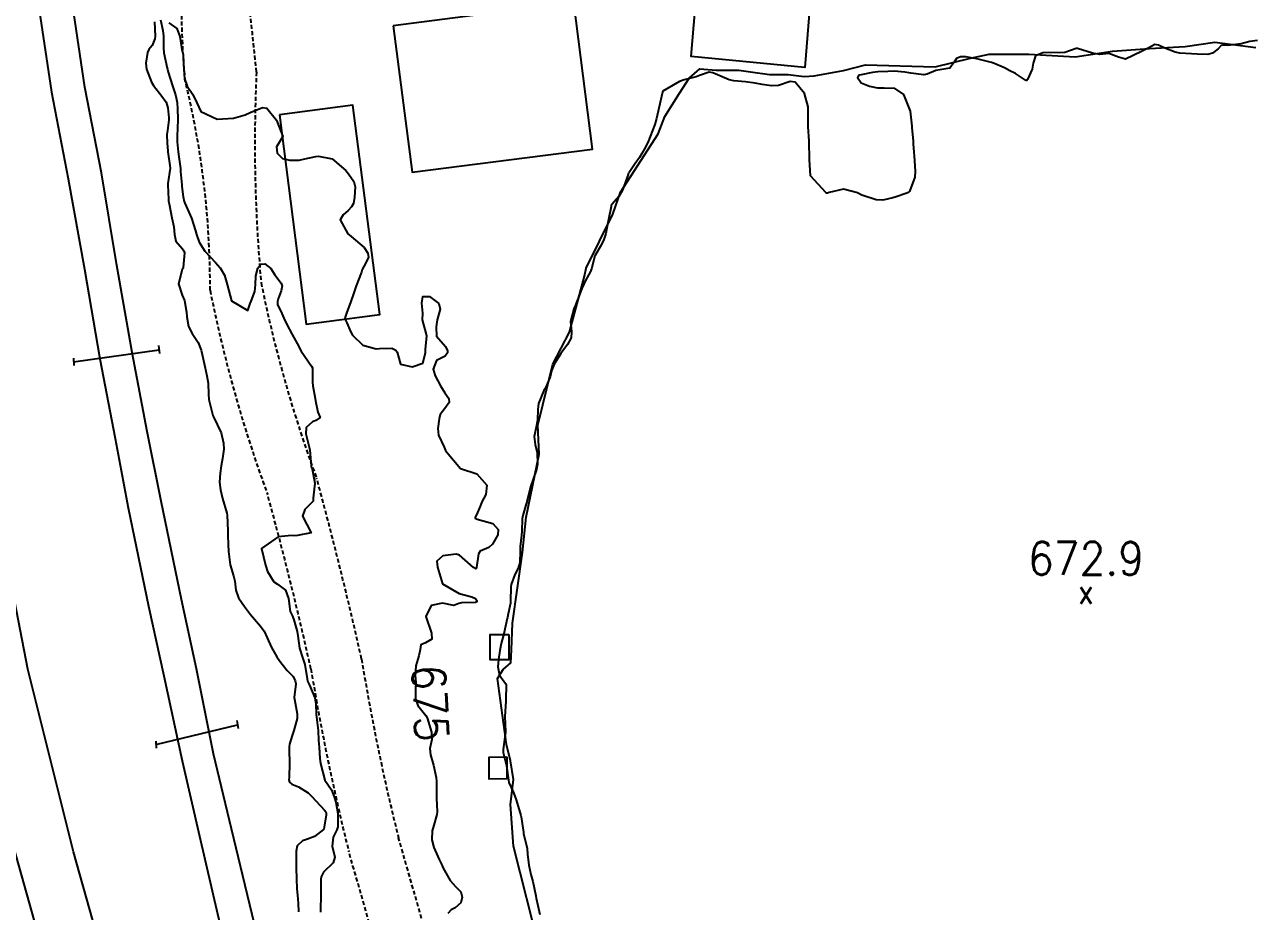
# Model space of a CAD drawing. Header units: metres. Extents: x 292545 to 299085, y 7450245 to 7463078.
# Drawn here: x 296294 to 296442.8, y 7454999.7 to 7455107.3 of the extents above; entities that cross this region are included whole.
import ezdxf
from ezdxf.enums import TextEntityAlignment as Align

# ---------------------------------------------------------------- set-up
doc = ezdxf.new("R2010")
doc.units = ezdxf.units.M
doc.linetypes.add('DASHED', pattern=[0.75, 0.5, -0.25])
for name, color, linetype in [('Cotas', 45, 'Continuous'), ('Curvas de Nivel 1m', 11, 'Continuous'), ('Curvas de Nivel 5m', 15, 'Continuous'), ('Edificações', 30, 'Continuous'), ('Hidrografia', 140, 'Continuous'), ('Linha Férrea', 20, 'Continuous'), ('Pontos Cotados', 45, 'Continuous'), ('Pórtico', 62, 'Continuous'), ('Vias Primárias', 230, 'Continuous'), ('Vias Secundárias', 230, 'DASHED')]:
    doc.layers.add(name, color=color, linetype=linetype)
doc.styles.add('Style-STANDARD', font='STANDARD.shx')

# ---------------------------------------------------------------- blocks, each defined once
blk = doc.blocks.new('ELVTXT_37')
at = {"layer": 'Pontos Cotados', "linetype": 'Continuous', "style": 'Style-STANDARD'}
for s, height, p in [('672.9', 4, (0, 4)), ('x', 3, (0, 0))]:
    blk.add_text(s, height=height, dxfattribs=at).set_placement(p, align=Align.MIDDLE_CENTER)

msp = doc.modelspace()

# ---------------------------------------------------------------- linework, layer by layer
at = {"layer": 'Curvas de Nivel 1m', "flags": 128}
for points, elevation in [([(296309.71, 7455107.63), (296309.81, 7455105.89), (296309.77, 7455105.55), (296309.43, 7455104.74), (296309.05, 7455104.26), (296308.88, 7455103.9), (296308.68, 7455102.62), (296308.74, 7455101.9), (296309.37, 7455100.3), (296309.62, 7455099.89), (296310.63, 7455098.6), (296311.14, 7455097.87), (296311.34, 7455097.21), (296311.45, 7455095.99), (296311.45, 7455095.87), (296311.45, 7455095.74), (296311.3, 7455094.45), (296311.22, 7455093.94), (296311.22, 7455093.87), (296311.28, 7455092.94), (296311.33, 7455091.93), (296311.34, 7455091.87), (296311.6, 7455090.21), (296311.61, 7455089.86), (296311.36, 7455088), (296311.35, 7455087.87), (296311.41, 7455086.07), (296311.44, 7455085.87), (296311.51, 7455085.56), (296311.83, 7455083.86), (296312.06, 7455082.76), (296312.17, 7455081.85), (296312.33, 7455081.04), (296313.14, 7455080.08), (296313.3, 7455079.84), (296313.36, 7455079.6), (296313.22, 7455077.84), (296313.2, 7455077.74), (296313.1, 7455077.57), (296312.64, 7455075.85), (296313.06, 7455074.47), (296313.35, 7455073.84), (296313.59, 7455072.39), (296313.63, 7455071.84), (296313.86, 7455070.68), (296314.28, 7455069.83), (296315, 7455068.72), (296315.39, 7455067.82), (296315.52, 7455067.28), (296315.81, 7455065.81), (296316.08, 7455064.68), (296316.22, 7455063.81), (296316.26, 7455062.47), (296316.33, 7455061.81), (296316.81, 7455059.88), (296316.84, 7455059.8), (296316.89, 7455059.71), (296317.8, 7455057.79), (296318.11, 7455056.53), (296318.12, 7455055.79), (296317.96, 7455054.66), (296317.81, 7455053.79), (296317.7, 7455052.9), (296317.62, 7455051.79), (296317.72, 7455050.86), (296317.98, 7455049.79), (296318.51, 7455048.03), (296318.55, 7455047.78), (296318.63, 7455045.88), (296318.63, 7455045.78), (296318.67, 7455043.81), (296318.68, 7455043.78), (296318.7, 7455043.4), (296318.91, 7455041.78), (296319.31, 7455040.42), (296319.47, 7455039.77), (296319.59, 7455038.71), (296319.9, 7455037.76), (296320.62, 7455036.69), (296321.37, 7455035.74), (296322.59, 7455034.33), (296323.02, 7455033.73), (296323.39, 7455032.9), (296323.92, 7455031.72), (296324.54, 7455030.59), (296324.92, 7455030.08), (296325.21, 7455029.7), (296325.79, 7455028.95), (296326.52, 7455028.22), (296326.78, 7455027.68), (296326.85, 7455027.33), (296326.67, 7455025.68), (296326.68, 7455025.48), (296327.01, 7455023.67), (296327.01, 7455023.13), (296326.61, 7455021.68), (296326.57, 7455021.55), (296326.43, 7455021.06), (296326.08, 7455020.02), (296326.04, 7455019.69), (296326.06, 7455019.33), (296326.09, 7455017.68), (296326.05, 7455016), (296326.02, 7455015.69), (296326.08, 7455015.41), (296326.36, 7455015.15), (296327.2, 7455014.82), (296328.35, 7455014.09), (296328.8, 7455013.66), (296330.33, 7455012.02), (296330.48, 7455011.8), (296330.52, 7455011.64), (296330.52, 7455011.44), (296330.3, 7455009.96), (296330.25, 7455009.69), (296330.21, 7455009.64), (296329.12, 7455008.82), (296328.28, 7455008.49), (296327.66, 7455008.29), (296327.04, 7455007.67), (296326.89, 7455007.05), (296326.9, 7455005.67), (296326.91, 7455005), (296326.92, 7455003.67), (296326.99, 7455002.46), (296327.07, 7455001.68), (296327.15, 7455000.71), (296327.19, 7454999.67)], 677), ([(296310.44, 7455107.88), (296310.75, 7455106.58), (296310.83, 7455105.88), (296310.82, 7455104.48), (296310.84, 7455103.88), (296311.25, 7455102.01), (296311.29, 7455101.87), (296311.39, 7455101.52), (296311.9, 7455099.86), (296312.27, 7455098.78), (296312.47, 7455097.85), (296312.53, 7455097.05), (296312.56, 7455095.85), (296312.51, 7455094.64), (296312.48, 7455093.85), (296312.49, 7455093.06), (296312.61, 7455091.85), (296312.69, 7455091.27), (296312.86, 7455089.85), (296312.88, 7455089.49), (296313.03, 7455087.84), (296313.05, 7455087.67), (296313.21, 7455086.4), (296313.32, 7455085.84), (296313.42, 7455085.62), (296314.22, 7455083.83), (296314.69, 7455082.29), (296314.81, 7455081.82), (296315.14, 7455080.89), (296315.83, 7455079.81), (296317.11, 7455078.44), (296317.7, 7455077.79), (296318.21, 7455076.9), (296318.53, 7455075.78), (296319.05, 7455073.77), (296321.04, 7455072.61), (296321.33, 7455073.47), (296321.43, 7455073.75), (296321.89, 7455074.92), (296321.96, 7455075.74), (296322.01, 7455076.83), (296322.25, 7455077.74), (296322.62, 7455078.23), (296323.11, 7455078.26), (296323.81, 7455077.72), (296324.33, 7455076.95), (296325.09, 7455075.92), (296325.18, 7455075.7), (296325.19, 7455075.59), (296325.07, 7455074.99), (296324.73, 7455074.03), (296324.62, 7455073.71), (296324.62, 7455073.28), (296325.04, 7455072.54), (296325.41, 7455071.7), (296325.72, 7455071), (296326.43, 7455069.69), (296327, 7455068.6), (296327.52, 7455067.67), (296328.77, 7455065.86), (296328.86, 7455065.66), (296328.89, 7455063.71), (296328.9, 7455063.66), (296328.93, 7455063.49), (296329.2, 7455061.94), (296329.23, 7455061.66), (296329.54, 7455060.29), (296329.8, 7455059.65), (296329.27, 7455059.27), (296328.88, 7455059.09), (296328.13, 7455058.42), (296328.06, 7455057.67), (296328.48, 7455056.03), (296328.56, 7455055.66), (296328.7, 7455053.78), (296328.73, 7455053.66), (296328.82, 7455053.42), (296329.16, 7455051.65), (296328.97, 7455049.85), (296328.96, 7455049.66), (296328.95, 7455049.47), (296328.77, 7455049.3), (296327.93, 7455048.49), (296327.68, 7455047.67), (296328.72, 7455045.66), (296327.06, 7455045.33), (296326.72, 7455045.28), (296326.35, 7455045.32), (296324.72, 7455045.16), (296322.7, 7455043.73), (296323.17, 7455041.72), (296323.43, 7455040.96), (296324.2, 7455039.71), (296324.65, 7455039.42), (296325.62, 7455038.67), (296325.95, 7455037.69), (296326.18, 7455036.12), (296326.39, 7455035.68), (296326.46, 7455035.54), (296326.6, 7455035.11), (296327, 7455033.68), (296327.09, 7455033.16), (296327.31, 7455031.67), (296327.68, 7455030.53), (296327.95, 7455029.67), (296328.22, 7455027.95), (296328.29, 7455027.66), (296328.51, 7455027.16), (296329.15, 7455025.65), (296329.28, 7455024.85), (296329.32, 7455023.65), (296329.44, 7455022.65), (296329.56, 7455021.65), (296329.62, 7455020.45), (296329.67, 7455019.65), (296329.76, 7455018.28), (296329.86, 7455017.65), (296330.36, 7455015.64), (296331.19, 7455014.46), (296331.49, 7455013.62), (296331.69, 7455012.97), (296331.95, 7455011.62), (296331.95, 7455009.97), (296331.84, 7455009.62), (296331.39, 7455008.73), (296331.26, 7455007.63), (296331.59, 7455006.29), (296331.4, 7455005.62), (296330.23, 7455004.5), (296329.94, 7455003.93), (296329.89, 7455003.64), (296329.88, 7455001.97), (296329.88, 7455001.64), (296329.86, 7454999.96), (296329.86, 7454999.64)], 676), ([(296443.44, 7455105.36), (296442.51, 7455105.24), (296441.44, 7455104.96), (296439.84, 7455104.75), (296439.44, 7455104.78), (296439.03, 7455104.76), (296438.65, 7455104.36), (296437.96, 7455103.82), (296437.42, 7455103.68), (296436.11, 7455103.7), (296435.42, 7455103.74), (296434.02, 7455103.82), (296433.43, 7455103.94), (296432.21, 7455104.43), (296431.44, 7455104.8), (296431, 7455104.88), (296430.17, 7455104.45), (296429.69, 7455104.19), (296429.43, 7455104.08), (296428.36, 7455103.53), (296427.41, 7455103.09), (296426.6, 7455103.32), (296425.42, 7455103.77), (296424.3, 7455103.65), (296423.42, 7455103.81), (296421.61, 7455104.38), (296421.43, 7455104.39), (296420.08, 7455103.92), (296419.42, 7455103.85), (296418.11, 7455103.91), (296417.42, 7455103.87), (296416.53, 7455103.51), (296416.22, 7455102.62), (296416.13, 7455101.89), (296415.56, 7455100.63), (296415.48, 7455100.53), (296415.38, 7455100.53), (296415.31, 7455100.55), (296415.17, 7455100.63), (296414.08, 7455101.34), (296413.39, 7455101.7), (296412.78, 7455102.05), (296411.41, 7455102.62), (296411.2, 7455102.68), (296409.42, 7455103.14), (296408.06, 7455103.37), (296407.42, 7455103.37), (296406.96, 7455103.19), (296406.68, 7455102.74), (296406.14, 7455102.01), (296405.4, 7455101.87), (296404.42, 7455101.74), (296403.39, 7455101.29), (296402.97, 7455101.19), (296401.39, 7455101.39), (296400.67, 7455101.53), (296399.4, 7455101.63), (296398.62, 7455101.6), (296397.39, 7455101.57), (296396.76, 7455101.49), (296395.39, 7455101.21), (296395.12, 7455101.14), (296394.95, 7455100.87), (296395.38, 7455100.22), (296396.39, 7455099.84), (296397.37, 7455099.63), (296398.16, 7455099.63), (296399.37, 7455099.56), (296400.52, 7455098.81), (296401.33, 7455096.8), (296401.51, 7455094.99), (296401.53, 7455094.8), (296401.68, 7455093.17), (296401.71, 7455092.79), (296401.74, 7455092.34), (296401.85, 7455090.79), (296401.95, 7455089.49), (296401.88, 7455088.79), (296401.23, 7455087.06), (296401.11, 7455086.92), (296400.82, 7455086.8), (296399.64, 7455086.39), (296399.21, 7455086.27), (296398.03, 7455086.01), (296397.21, 7455086.03), (296395.47, 7455086.62), (296395.22, 7455086.73), (296394.94, 7455086.87), (296393.23, 7455087.32), (296391.51, 7455086.92), (296391.3, 7455086.84), (296391.22, 7455086.85), (296391.12, 7455086.92), (296389.24, 7455088.94), (296389.14, 7455090.94), (296389.14, 7455091.07), (296389.1, 7455092.94), (296389.09, 7455093.15), (296388.98, 7455094.94), (296388.96, 7455095.3), (296388.97, 7455096.94), (296388.97, 7455097.32), (296388.53, 7455098.95), (296387.38, 7455100.31), (296386.8, 7455100.39), (296385.37, 7455099.9), (296384.52, 7455099.85), (296383.37, 7455100.03), (296382.54, 7455100.19), (296381.38, 7455100.35), (296379.97, 7455100.46), (296379.38, 7455100.6), (296378.27, 7455101.07), (296377.39, 7455101.44), (296376.97, 7455101.51), (296375.78, 7455101.1), (296375.38, 7455100.96), (296373.93, 7455100.58), (296373.38, 7455100.37), (296372.58, 7455099.93), (296371.36, 7455099.2), (296371.32, 7455099.15), (296371.3, 7455099.09), (296370.86, 7455097.16), (296370.57, 7455095.92), (296370.36, 7455095.16), (296369.83, 7455093.71), (296369.62, 7455093.18), (296369.29, 7455092.5), (296368.81, 7455091.66), (296368.52, 7455091.19), (296368.01, 7455090.44), (296367.25, 7455089.37), (296367.18, 7455089.26), (296367.16, 7455089.2), (296367.14, 7455089.1), (296366.47, 7455087.21), (296366, 7455086.43), (296365.2, 7455085.5), (296365.09, 7455085.34), (296365.07, 7455085.23), (296364.75, 7455083.66), (296364.67, 7455083.24), (296364.43, 7455081.96), (296364.21, 7455081.24), (296363.87, 7455080.52), (296363.12, 7455079.25), (296362.69, 7455077.67), (296362.53, 7455077.26), (296362.03, 7455076.33), (296361.51, 7455075.27), (296361.39, 7455074.96), (296361.07, 7455074.09), (296360.82, 7455073.51), (296360.75, 7455073.27), (296360.57, 7455072.8), (296360.16, 7455071.29), (296360.27, 7455070.04), (296360.25, 7455069.29), (296359.79, 7455068.49), (296358.98, 7455067.38), (296358.96, 7455067.32), (296358.94, 7455067.3), (296358.19, 7455066.09), (296357.86, 7455065.31), (296357.69, 7455064.58), (296357.17, 7455063.32), (296357.08, 7455063.17), (296356.93, 7455062.92), (296356.29, 7455061.33), (296356.19, 7455060.61), (296356.17, 7455059.33), (296355.94, 7455058.27), (296355.74, 7455057.34), (296355.89, 7455056.37), (296356.1, 7455055.33), (296356.16, 7455053.99), (296356.05, 7455053.33), (296355.62, 7455052.16), (296355.34, 7455051.34), (296354.87, 7455049.44), (296354.85, 7455049.35), (296354.83, 7455049.3), (296354.77, 7455049.16), (296354.36, 7455047.74), (296354.31, 7455047.35), (296354.26, 7455045.82), (296354.23, 7455045.35), (296354.07, 7455043.99), (296354.05, 7455043.36), (296354, 7455042.04), (296353.8, 7455041.36), (296353.42, 7455040.61), (296352.95, 7455039.37), (296352.91, 7455039.1), (296352.89, 7455037.37), (296352.87, 7455037.12), (296352.61, 7455035.81), (296352.5, 7455035.37), (296352.47, 7455035.24), (296352.07, 7455033.38), (296351.74, 7455032.21), (296351.58, 7455031.38), (296351.42, 7455030.27), (296351.35, 7455029.39), (296351.53, 7455028.4), (296352.28, 7455027.37), (296352.35, 7455027.22), (296352.33, 7455025.37), (296352.31, 7455025.21), (296352.21, 7455023.37), (296352.29, 7455021.51), (296352.28, 7455021.37), (296352.24, 7455021.18), (296352, 7455019.38), (296352.01, 7455018.98), (296352.39, 7455017.37), (296352.69, 7455015.38), (296353.2, 7455014.22), (296353.54, 7455013.36), (296354.04, 7455011.63), (296354.13, 7455011.35), (296354.16, 7455011.21), (296354.3, 7455010.37), (296354.44, 7455009.35), (296354.47, 7455009.17), (296354.88, 7455007.34), (296354.94, 7455006.67), (296355.09, 7455005.34), (296355.36, 7455004.21), (296355.57, 7455003.34), (296355.94, 7455001.6), (296356, 7455001.33), (296356.19, 7455000.43), (296356.42, 7454999.33)], 674)]:
    msp.add_lwpolyline(points, dxfattribs=dict(at, elevation=elevation))
at = {"layer": 'Curvas de Nivel 5m', "elevation": 675, "flags": 128}
msp.add_lwpolyline([(296311.46, 7455107.52), (296312.42, 7455106.82), (296312.8, 7455105.85), (296313.05, 7455104.21), (296313.15, 7455103.84), (296313.19, 7455103.62), (296313.28, 7455101.84), (296313.38, 7455100.76), (296313.67, 7455099.84), (296314.38, 7455098.81), (296314.87, 7455097.82), (296315.33, 7455096.73), (296317.32, 7455095.8), (296319.32, 7455095.95), (296320.73, 7455096.36), (296321.33, 7455096.61), (296322.83, 7455097.22), (296323.34, 7455097.14), (296324.53, 7455095.71), (296325.29, 7455093.7), (296324.53, 7455092.46), (296324.61, 7455091.71), (296325.26, 7455091.06), (296326.11, 7455090.84), (296327.26, 7455090.85), (296327.93, 7455091.01), (296329.27, 7455091.28), (296329.6, 7455091.32), (296331.26, 7455091.01), (296332.91, 7455089.61), (296333.24, 7455089.19), (296333.88, 7455088.25), (296334.06, 7455087.6), (296333.98, 7455086.36), (296333.83, 7455085.6), (296333.62, 7455085.18), (296333.19, 7455084.74), (296332.58, 7455084.22), (296332.23, 7455083.62), (296333.16, 7455081.91), (296333.32, 7455081.77), (296333.57, 7455081.6), (296335.13, 7455080.24), (296335.57, 7455079.58), (296335.65, 7455079.04), (296335.11, 7455077.96), (296334.91, 7455077.58), (296334.8, 7455077.28), (296334.19, 7455075.59), (296333.9, 7455074.77), (296333.48, 7455073.6), (296333.04, 7455072.4), (296332.83, 7455071.82), (296332.81, 7455071.61), (296333.03, 7455071.12), (296333.49, 7455070.08), (296333.73, 7455069.6), (296335, 7455068.39), (296336.59, 7455067.96), (296336.99, 7455068), (296338.5, 7455068.04), (296338.99, 7455067.81), (296339.14, 7455067.54), (296339.56, 7455066.12), (296340.97, 7455065.77), (296342.26, 7455066.21), (296342.57, 7455067.49), (296342.56, 7455067.92), (296342.72, 7455069.49), (296342.66, 7455069.85), (296342.2, 7455071.5), (296342.27, 7455072.27), (296342.15, 7455073.5), (296342.24, 7455074.33), (296343.07, 7455074.33), (296344.2, 7455073.47), (296344.34, 7455072.76), (296344.01, 7455071.48), (296343.86, 7455070.65), (296343.89, 7455069.48), (296344.99, 7455068.23), (296345.25, 7455067.73), (296345.23, 7455067.47), (296344.98, 7455067.07), (296343.92, 7455066.53), (296343.51, 7455065.48), (296343.75, 7455064.68), (296344.39, 7455063.48), (296344.92, 7455062.61), (296345.4, 7455061.95), (296345.44, 7455061.46), (296344.91, 7455060.74), (296344.36, 7455060.01), (296344.24, 7455059.48), (296344.07, 7455058.28), (296344.14, 7455057.48), (296344.85, 7455056.02), (296345.02, 7455055.65), (296345.13, 7455055.47), (296346.81, 7455053.44), (296348.81, 7455052.81), (296350.02, 7455051.41), (296349.89, 7455050.3), (296349.4, 7455049.41), (296349.24, 7455048.94), (296348.75, 7455047.84), (296348.61, 7455047.55), (296348.58, 7455047.42), (296348.74, 7455047.33), (296348.85, 7455047.31), (296350.74, 7455046.79), (296351.38, 7455046.04), (296351.36, 7455045.39), (296350.71, 7455044.25), (296350.24, 7455043.87), (296349.22, 7455043.41), (296349.02, 7455043.1), (296348.76, 7455041.42), (296348.74, 7455041.35), (296348.67, 7455041.29), (296348.4, 7455041.42), (296346.7, 7455042.92), (296346.31, 7455043.06), (296344.69, 7455042.84), (296343.94, 7455042.22), (296344.03, 7455041.48), (296344.65, 7455039.47), (296346.64, 7455038.27), (296348.19, 7455037.87), (296348.63, 7455037.69), (296348.81, 7455037.42), (296348.78, 7455037.26), (296348.62, 7455037.2), (296346.92, 7455037.14), (296346.62, 7455037.06), (296346.01, 7455036.85), (296344.62, 7455037.13), (296343.28, 7455036.82), (296342.6, 7455035.49), (296343.29, 7455033.48), (296343.33, 7455032.73), (296342.57, 7455032.32), (296342, 7455032.06), (296341.91, 7455031.5), (296341.77, 7455030.73), (296341.42, 7455029.51), (296341.34, 7455028.32), (296341.4, 7455027.51), (296341.38, 7455026.63), (296341.38, 7455025.51), (296341.66, 7455024.69), (296342.47, 7455023.7), (296342.61, 7455023.49), (296342.76, 7455023.19), (296343.31, 7455021.48), (296343.35, 7455020.56), (296343.11, 7455019.48), (296343.17, 7455018.72), (296343.53, 7455017.48), (296343.87, 7455015.97), (296343.91, 7455015.47), (296343.89, 7455013.93), (296343.91, 7455013.47), (296343.99, 7455011.81), (296343.96, 7455011.47), (296343.59, 7455010.19), (296343.39, 7455009.48), (296343.35, 7455008.41), (296343.57, 7455007.48), (296344.25, 7455006.03), (296344.52, 7455005.47), (296344.72, 7455004.98), (296345.55, 7455003.46), (296346.22, 7455002.76), (296346.86, 7455002.09), (296347.03, 7455001.44), (296346.87, 7455000.76), (296346.18, 7455000.17), (296345.7, 7454999.93), (296345.28, 7454999.46)], dxfattribs=at)
at = {"layer": 'Edificações'}
for points in [[(296375.54, 7455112.47), (296389.3, 7455111.15), (296388.54, 7455102.1), (296374.79, 7455103.42)], [(296338.67, 7455107.16), (296340.95, 7455089.38), (296362.82, 7455092.18), (296360.55, 7455109.96)], [(296324.88, 7455096.36), (296328.13, 7455070.97), (296337.03, 7455072.11), (296333.78, 7455097.5)], [(296352.66, 7455033.32), (296352.66, 7455030.22), (296350.4, 7455030.22), (296350.4, 7455033.32)]]:
    msp.add_lwpolyline(points, close=True, dxfattribs=at)
at = {"layer": 'Edificações', "elevation": 674}
msp.add_lwpolyline([(296352.43, 7455018.48), (296352.43, 7455015.81), (296350.29, 7455015.76), (296350.29, 7455018.44)], close=True, dxfattribs=at)
at = {"layer": 'Hidrografia'}
msp.add_lwpolyline([(296356.45, 7454995.04), (296353.23, 7455007.65), (296352.86, 7455012.7), (296353.23, 7455015.72), (296352.87, 7455018), (296352.4, 7455019.96), (296351.31, 7455027.96), (296352, 7455029.05), (296352.94, 7455029.88), (296353.01, 7455031.47), (296353.12, 7455034.7), (296354.32, 7455043.24), (296354.79, 7455047.55), (296356.35, 7455055.17), (296356.21, 7455058.69), (296358.02, 7455066.11), (296360.02, 7455069.98), (296361.83, 7455076.78), (296362.07, 7455077.76), (296362.07, 7455077.76), (296365.28, 7455084.28), (296366.2, 7455086.96), (296370.79, 7455094.03), (296371.6, 7455096.15), (296373.37, 7455098.96), (296374.53, 7455100.8), (296375.84, 7455101.92), (296377.81, 7455101.78), (296380.56, 7455101.78), (296381.98, 7455101.57), (296384.27, 7455101.25), (296386.53, 7455101.22), (296388.47, 7455101.01), (296389.67, 7455101.08), (296393.24, 7455101.72), (296395.92, 7455102.39), (296404.36, 7455102.17), (296408.63, 7455103.2), (296410.89, 7455103.69), (296415.72, 7455103.69), (296421.32, 7455103.38), (296425.87, 7455104.05), (296430.35, 7455104.4), (296434.65, 7455104.65), (296438.25, 7455105.14), (296443.21, 7455104.51)], dxfattribs=at)
at = {"layer": 'Linha Férrea', "linetype": 'Continuous'}
for points in [[(296353.77, 7454886.32), (296350.05, 7454897.84), (296346.04, 7454909.37), (296343.04, 7454919.28), (296340.18, 7454929.58), (296337.58, 7454938.7), (296334.32, 7454949.09), (296331.46, 7454959.55), (296328.54, 7454971.23), (296325.84, 7454980.89), (296323.6, 7454991), (296321.29, 7455000.51), (296319.07, 7455009.73), (296316.88, 7455018.82), (296314.8, 7455029.15), (296313, 7455037.56), (296310.55, 7455049.5), (296308.85, 7455057.92), (296307.03, 7455067.5), (296305.12, 7455078.33), (296303.31, 7455089.31), (296301.29, 7455099.69), (296299.8, 7455109.76)], [(296295.75, 7455109.07), (296297.25, 7455099.1), (296299.26, 7455088.58), (296301.24, 7455077.63), (296303.11, 7455066.76), (296304.94, 7455057.1), (296306.55, 7455048.67), (296308.99, 7455036.74), (296310.84, 7455028.29), (296313.1, 7455017.97), (296315.19, 7455008.84), (296317.37, 7454999.44), (296319.57, 7454990.07), (296322.09, 7454979.9), (296324.79, 7454970.24), (296327.71, 7454958.57), (296330.59, 7454948.05), (296333.57, 7454937.62), (296336.2, 7454928.41), (296339.34, 7454918.16), (296342.34, 7454908.23), (296346.13, 7454896.35), (296349.91, 7454885.01)]]:
    msp.add_lwpolyline(points, dxfattribs=at)
at = {"layer": 'Pórtico'}
for points in [[(296299.92, 7455066.39), (296310.28, 7455067.84)], [(296310.21, 7455068.37), (296310.35, 7455067.4)], [(296299.9, 7455066.82), (296299.94, 7455065.95)], [(296309.9, 7455019.95), (296319.78, 7455022.34)], [(296319.71, 7455022.87), (296319.85, 7455021.9)], [(296309.88, 7455020.39), (296309.92, 7455019.51)]]:
    msp.add_lwpolyline(points, dxfattribs=at)
at = {"layer": 'Vias Primárias'}
msp.add_lwpolyline([(296623.41, 7454359.7), (296597.5, 7454401.19), (296575.35, 7454437.81), (296546.86, 7454483.98), (296522.03, 7454524.91), (296503.5, 7454554.11), (296479.41, 7454591.61), (296457, 7454627.84), (296437.76, 7454659.49), (296419.54, 7454691.22), (296405.08, 7454719.91), (296391.77, 7454749.95), (296378.77, 7454782.34), (296367.71, 7454812.56), (296355.11, 7454845.88), (296341.96, 7454881.96), (296333.31, 7454905.23), (296321.24, 7454939.23), (296308.1, 7454977.78), (296299.92, 7455006.96), (296294.36, 7455029.11), (296287.72, 7455063.42), (296283.49, 7455090.63), (296279.74, 7455120.4)], dxfattribs=at)
msp.add_lwpolyline([(296309.76, 7454805.34, -0.015201), (296349.1, 7454785.34, -0.005767), (296356.78, 7454779.84, 0.538097), (296368.51, 7454791.02, 0.005928), (296360.14, 7454813.1), (296336.52, 7454876.49), (296322.6, 7454914.66), (296310.52, 7454949.63), (296299.8, 7454982.14), (296290.83, 7455014), (296282.12, 7455050.08), (296277.36, 7455074.08, 0.045261), (296270.9, 7455088.4, 0.803968), (296259.95, 7455084.76), (296260.11, 7455048.87, -0.011835), (296259.08, 7454986.95, -0.081787), (296248, 7454933.3, 0.099085), (296248.88, 7454877.76, 0.058929), (296262.91, 7454838.84, 0.147795), (296293.35, 7454813.55, -0.006324)], format="xyb", close=True, dxfattribs=at)
at = {"layer": 'Vias Secundárias'}
for points in [[(296476.81, 7455302.31), (296418.02, 7455310.7), (296399.68, 7455315.41, 0.091857), (296393.97, 7455316.13, -0.017798), (296351.59, 7455311.74, 0.228183), (296317.36, 7455295.26, 0.125177), (296300.03, 7455249.95, 0.017927), (296303.58, 7455240.54, 0.017993), (296309.25, 7455216.21, -0.040807), (296314.5, 7455190.16, -0.017662), (296317.04, 7455165.55, -0.035357), (296318.73, 7455146.19, -0.030481), (296319.85, 7455120.76, -0.007991), (296322.09, 7455101.54, 0.034152), (296322.65, 7455075.96, 0.038669), (296329.38, 7455052.26, -0.011733), (296334.83, 7455030.34, 0.020959), (296339.31, 7455008.62, -0.005341), (296347.06, 7454980.79, -0.056353), (296356.46, 7454947.6, -0.018252), (296365.83, 7454914.24, 0.048975), (296381.86, 7454864.07)], [(296272.61, 7455204.45, -0.000852), (296289.01, 7455207.11, -0.13262), (296298.22, 7455208.09, -0.24035), (296308.3, 7455189.36, -0.017915), (296310.83, 7455164.84, -0.036416), (296312.48, 7455145.82, -0.031399), (296313.59, 7455120.4, 0.051275), (296313.4, 7455100.69, -0.061951), (296316.46, 7455075.06, 0.03877), (296323.42, 7455050.35, -0.011497), (296328.69, 7455029.15, 0.020895), (296333.28, 7455006.99, -0.005437), (296341.12, 7454978.78, -0.057808), (296350.36, 7454946.13, -0.018456), (296359.74, 7454912.85, 0.0489), (296376.12, 7454861.59, 0.0489)]]:
    msp.add_lwpolyline(points, format="xyb", dxfattribs=at)

# ---------------------------------------------------------------- block references
at = {"layer": 'Pontos Cotados', "linetype": 'Continuous'}
msp.add_blockref('ELVTXT_37', (296422.64, 7455038.54, 672.91), dxfattribs=at)

# ---------------------------------------------------------------- texts
at = {"layer": 'Cotas', "style": 'Style-STANDARD'}
msp.add_text('675', height=4, rotation=272.8311, dxfattribs=at).set_placement((296343.14, 7455025, 675), align=Align.MIDDLE_CENTER)

doc.saveas('drawing.dxf')
